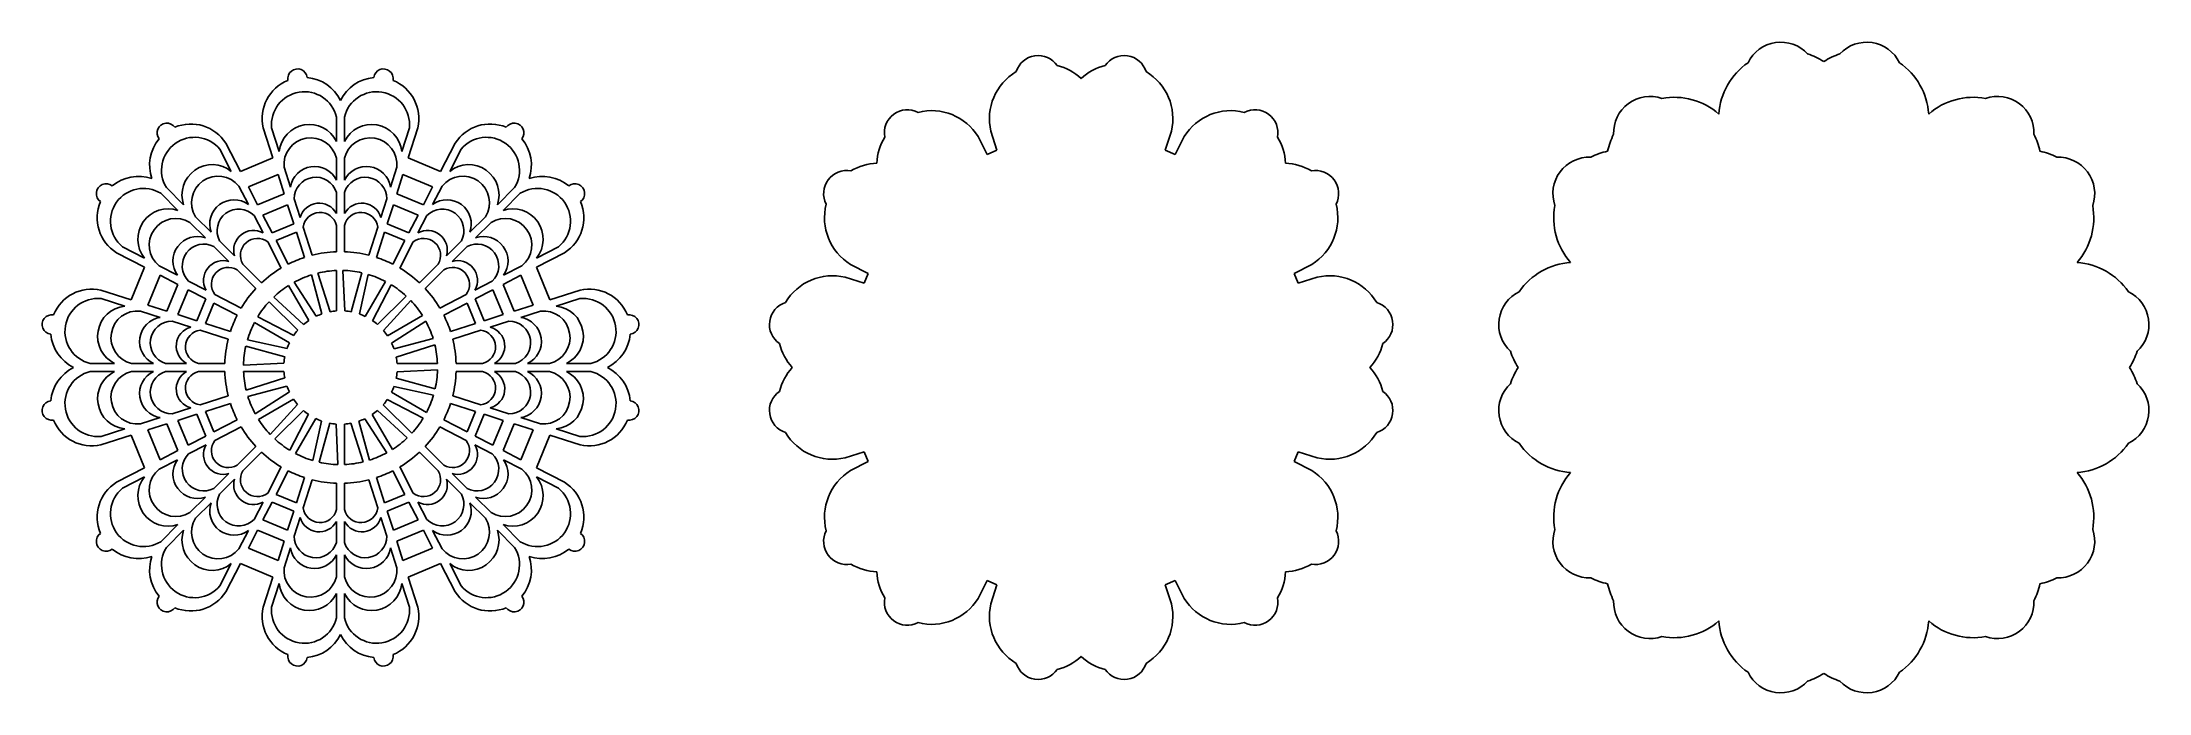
# Model space of a CAD drawing. Extents: x 177 to 650, y -149 to -3.
import ezdxf

# ---------------------------------------------------------------- set-up
doc = ezdxf.new("R2010")
doc.units = 0
doc.layers.get('0').update_dxf_attribs({"linetype": 'CONTINUOUS'})

msp = doc.modelspace()

# ---------------------------------------------------------------- linework, layer by layer
for p, q in [((228.593638, -28.566234), (226.435222, -21.785076)), ((230.020274, -27.113666), (228.328768, -21.799415)), ((242.904068, -19.37623), (242.904068, -24.860266)), ((244.704068, -19.37623), (244.704068, -24.860266)), ((257.587862, -27.113666), (259.279368, -21.799415)), ((259.014497, -28.566234), (261.172914, -21.785076)), ((391.269367, -26.84947), (389.911212, -22.582517)), ((429.079711, -26.84947), (430.437866, -22.582517)), ((219.271692, -31.565875), (216.710024, -26.612056)), ((221.307596, -31.584212), (218.038824, -25.262978)), ((266.30054, -31.584212), (269.569312, -25.262978)), ((268.336444, -31.565875), (270.898112, -26.612056)), ((389.076708, -27.757699), (387.019878, -23.780147)), ((391.269367, -26.84947), (389.076708, -27.757699)), ((431.272369, -27.757699), (429.079711, -26.84947)), ((431.272369, -27.757699), (433.3292, -23.780147)), ((221.307596, -31.584212), (228.593638, -28.566234)), ((229.785052, -32.30933), (223.111908, -35.073436)), ((231.148346, -36.592429), (229.785052, -32.30933)), ((232.558797, -35.089017), (231.146298, -30.651329)), ((242.904068, -28.635878), (242.904068, -33.573948)), ((244.704068, -28.635878), (244.704068, -33.573948)), ((255.049338, -35.089017), (256.461838, -30.651329)), ((256.45979, -36.592429), (257.823084, -32.30933)), ((264.496228, -35.073436), (257.823084, -32.30933)), ((259.014497, -28.566234), (266.30054, -31.584212)), ((203.417488, -36.477692), (207.295287, -40.35549)), ((204.69028, -35.204899), (208.568079, -39.082698)), ((223.116109, -39.000306), (220.976978, -34.8636)), ((225.176522, -39.06604), (223.111908, -35.073436)), ((225.176522, -39.06604), (231.148346, -36.592429)), ((234.742932, -41.950972), (233.407997, -37.75697)), ((242.904068, -36.297563), (242.904068, -41.033974)), ((244.704068, -36.297563), (244.704068, -41.033974)), ((252.865204, -41.950972), (254.200139, -37.75697)), ((256.45979, -36.592429), (262.431614, -39.06604)), ((262.431614, -39.06604), (264.496228, -35.073436)), ((264.492027, -39.000306), (266.631158, -34.8636)), ((282.917856, -35.204899), (279.040057, -39.082698)), ((284.190648, -36.477692), (280.312849, -40.35549)), ((211.23784, -41.752459), (214.729582, -45.244202)), ((226.423828, -45.396858), (224.402162, -41.487309)), ((226.365054, -41.364453), (231.933151, -39.058072)), ((228.424672, -45.347396), (226.365054, -41.364453)), ((233.293147, -43.330808), (231.933151, -39.058072)), ((254.314989, -43.330808), (255.674985, -39.058072)), ((255.674985, -39.058072), (261.243082, -41.364453)), ((259.183464, -45.347396), (261.243082, -41.364453)), ((261.184308, -45.396858), (263.205974, -41.487309)), ((276.370296, -41.752459), (272.878553, -45.244202)), ((209.965048, -43.025251), (213.45679, -46.516994)), ((216.655469, -47.170089), (220.004618, -50.519237)), ((228.424672, -45.347396), (233.293147, -43.330808)), ((229.341315, -47.120024), (233.898419, -45.232409)), ((232.069921, -52.396671), (229.341315, -47.120024)), ((235.700157, -50.892978), (233.898419, -45.232409)), ((237.429429, -50.391215), (235.424776, -44.09314)), ((242.904068, -43.710985), (242.904068, -49.613039)), ((244.704068, -43.710985), (244.704068, -49.613039)), ((250.178707, -50.391215), (252.18336, -44.09314)), ((251.907979, -50.892978), (253.709717, -45.232409)), ((253.709717, -45.232409), (258.266821, -47.120024)), ((254.314989, -43.330808), (259.183464, -45.347396)), ((255.538215, -52.396671), (258.266821, -47.120024)), ((270.952667, -47.170089), (267.603518, -50.519237)), ((277.643088, -43.025251), (274.151346, -46.516994)), ((199.7968, -53.095007), (193.475566, -49.826236)), ((199.778463, -51.059104), (194.824645, -48.497436)), ((215.382677, -48.442881), (218.731826, -51.792029)), ((230.49234, -53.264651), (227.456433, -47.393736)), ((257.115796, -53.264651), (260.151703, -47.393736)), ((272.225459, -48.442881), (268.87631, -51.792029)), ((287.811336, -53.095007), (294.13257, -49.826236)), ((287.829673, -51.059104), (292.783491, -48.497436)), ((196.778822, -60.38105), (199.7968, -53.095007)), ((203.286025, -54.899319), (200.521918, -61.572463)), ((207.212895, -54.903521), (203.076188, -52.764389)), ((207.278628, -56.963933), (203.286025, -54.899319)), ((213.609447, -58.21124), (209.699898, -56.189574)), ((220.624758, -53.684962), (224.79814, -57.858344)), ((221.89755, -52.41217), (226.070933, -56.585552)), ((238.30586, -64.105037), (233.39557, -56.443562)), ((237.298838, -54.790962), (239.647033, -63.554548)), ((241.466117, -63.073387), (238.706077, -54.402095)), ((242.904068, -53.816045), (242.904068, -62.888777)), ((244.785701, -62.894825), (244.364003, -53.804648)), ((248.570632, -54.325088), (246.222436, -63.088674)), ((248.038389, -63.581518), (249.983771, -54.691938)), ((253.912362, -56.2834), (249.375996, -64.140617)), ((265.710585, -52.41217), (261.537203, -56.585552)), ((266.983378, -53.684962), (262.809995, -57.858344)), ((273.998689, -58.21124), (277.908238, -56.189574)), ((280.329508, -56.963933), (284.322111, -54.899319)), ((280.395241, -54.903521), (284.531948, -52.764389)), ((287.086218, -61.572463), (284.322111, -54.899319)), ((287.811336, -53.095007), (290.829313, -60.38105)), ((361.432529, -56.686308), (357.165576, -55.328153)), ((362.340758, -54.493649), (358.363206, -52.436819)), ((362.340758, -54.493649), (361.432529, -56.686308)), ((458.00832, -54.493649), (461.985871, -52.436819)), ((458.916548, -56.686308), (458.00832, -54.493649)), ((458.916548, -56.686308), (463.183501, -55.328153)), ((196.778822, -60.38105), (189.997664, -58.222633)), ((195.326255, -61.807685), (190.012004, -60.116179)), ((204.805017, -62.935758), (207.278628, -56.963933)), ((207.27066, -63.720562), (209.577041, -58.152465)), ((213.559985, -60.212084), (209.577041, -58.152465)), ((211.543397, -65.080558), (213.559985, -60.212084)), ((213.444998, -65.685831), (215.332612, -61.128727)), ((220.609259, -63.857332), (215.332612, -61.128727)), ((221.47724, -62.279752), (215.606324, -59.243844)), ((227.770114, -60.830318), (234.185505, -67.245709)), ((235.520297, -65.919469), (228.794386, -59.789929)), ((232.136928, -57.1834), (236.673294, -65.040617)), ((251.002515, -65.08667), (255.182402, -57.003498)), ((258.565229, -59.557526), (252.149839, -65.972916)), ((253.476078, -67.307708), (259.605618, -60.581797)), ((266.130896, -62.279752), (272.001812, -59.243844)), ((266.998877, -63.857332), (272.275524, -61.128727)), ((272.275524, -61.128727), (274.163138, -65.685831)), ((274.048151, -60.212084), (278.031094, -58.152465)), ((274.048151, -60.212084), (276.064739, -65.080558)), ((278.031094, -58.152465), (280.337476, -63.720562)), ((280.329508, -56.963933), (282.803118, -62.935758)), ((290.829313, -60.38105), (297.610471, -58.222633)), ((292.281881, -61.807685), (297.596132, -60.116179)), ((203.301605, -64.346209), (198.863917, -62.93371)), ((204.805017, -62.935758), (200.521918, -61.572463)), ((210.163561, -66.530344), (205.969559, -65.195409)), ((211.543397, -65.080558), (207.27066, -63.720562)), ((219.105566, -67.487568), (213.444998, -65.685831)), ((224.495988, -65.483185), (232.353205, -70.019551)), ((233.299259, -68.393033), (225.216086, -64.213146)), ((262.212147, -63.924339), (254.354931, -68.460705)), ((255.29051, -70.093271), (262.951985, -65.182982)), ((268.50257, -67.487568), (274.163138, -65.685831)), ((276.064739, -65.080558), (280.337476, -63.720562)), ((277.444575, -66.530344), (281.638577, -65.195409)), ((282.803118, -62.935758), (287.086218, -61.572463)), ((284.306531, -64.346209), (288.744218, -62.93371)), ((218.603803, -69.216841), (212.305728, -67.212187)), ((222.537676, -70.824916), (231.301262, -73.173111)), ((231.794106, -71.357159), (222.904527, -69.411777)), ((264.604585, -69.086249), (255.840999, -71.434445)), ((256.32216, -73.253528), (264.993453, -70.493489)), ((269.004333, -69.216841), (275.302407, -67.212187)), ((187.588818, -74.69148), (193.072854, -74.69148)), ((196.848466, -74.69148), (201.786536, -74.69148)), ((204.510151, -74.69148), (209.246563, -74.69148)), ((211.923574, -74.69148), (217.825628, -74.69148)), ((231.107413, -74.609846), (222.017237, -75.031544)), ((265.579502, -74.69148), (256.50677, -74.69148)), ((275.684562, -74.69148), (269.782508, -74.69148)), ((283.097984, -74.69148), (278.361573, -74.69148)), ((290.759669, -74.69148), (285.8216, -74.69148)), ((300.019317, -74.69148), (294.535282, -74.69148)), ((187.588818, -76.49148), (193.072854, -76.49148)), ((196.848466, -76.49148), (201.786536, -76.49148)), ((204.510151, -76.49148), (209.246563, -76.49148)), ((211.923574, -76.49148), (217.825628, -76.49148)), ((222.028633, -76.49148), (231.101365, -76.49148)), ((231.285976, -77.929431), (222.614683, -80.68947)), ((223.00355, -82.09671), (231.767137, -79.748514)), ((255.814029, -79.8258), (264.703609, -81.771182)), ((265.07046, -80.358043), (256.306873, -78.009848)), ((256.500723, -76.573113), (265.590899, -76.151415)), ((275.684562, -76.49148), (269.782508, -76.49148)), ((283.097984, -76.49148), (278.361573, -76.49148)), ((290.759669, -76.49148), (285.8216, -76.49148)), ((300.019317, -76.49148), (294.535282, -76.49148)), ((210.163561, -84.652616), (205.969559, -85.98755)), ((218.603803, -81.966118), (212.305728, -83.970772)), ((219.105566, -83.695391), (213.444998, -85.497128)), ((232.317626, -81.089688), (224.656151, -85.999977)), ((225.395988, -87.25862), (233.253205, -82.722254)), ((234.132058, -83.875251), (228.002518, -90.601162)), ((259.838021, -90.352641), (253.422631, -83.93725)), ((254.308877, -82.789926), (262.39205, -86.969813)), ((263.112147, -85.699774), (255.254931, -81.163408)), ((268.50257, -83.695391), (274.163138, -85.497128)), ((269.004333, -81.966118), (275.302407, -83.970772)), ((277.444575, -84.652616), (281.638577, -85.98755)), ((195.326255, -89.375274), (190.012004, -91.06678)), ((203.301605, -86.83675), (198.863917, -88.249249)), ((204.805017, -88.247201), (200.521918, -89.610496)), ((200.521918, -89.610496), (203.286025, -96.28364)), ((207.278628, -94.219026), (204.805017, -88.247201)), ((211.543397, -86.102401), (207.27066, -87.462397)), ((209.577041, -93.030494), (207.27066, -87.462397)), ((213.559985, -90.970875), (211.543397, -86.102401)), ((215.332612, -90.054232), (213.444998, -85.497128)), ((220.609259, -87.325627), (215.332612, -90.054232)), ((221.47724, -88.903207), (215.606324, -91.939115)), ((229.042907, -91.625433), (235.458297, -85.210043)), ((236.605621, -86.096289), (232.425734, -94.179461)), ((233.695774, -94.899559), (238.23214, -87.042343)), ((239.569747, -87.601441), (237.624365, -96.491021)), ((239.037504, -96.857871), (241.3857, -88.094285)), ((242.822435, -88.288134), (243.244133, -97.378311)), ((244.704068, -97.366914), (244.704068, -88.294182)), ((246.142019, -88.109572), (248.902059, -96.780864)), ((250.309298, -96.391997), (247.961102, -87.628411)), ((249.302276, -87.077922), (254.212565, -94.739397)), ((255.471208, -93.999559), (250.934842, -86.142343)), ((252.087839, -85.26349), (258.81375, -91.39303)), ((266.130896, -88.903207), (272.001812, -91.939115)), ((266.998877, -87.325627), (272.275524, -90.054232)), ((274.163138, -85.497128), (272.275524, -90.054232)), ((276.064739, -86.102401), (274.048151, -90.970875)), ((276.064739, -86.102401), (280.337476, -87.462397)), ((280.337476, -87.462397), (278.031094, -93.030494)), ((282.803118, -88.247201), (280.329508, -94.219026)), ((282.803118, -88.247201), (287.086218, -89.610496)), ((284.306531, -86.83675), (288.744218, -88.249249)), ((284.322111, -96.28364), (287.086218, -89.610496)), ((292.281881, -89.375274), (297.596132, -91.06678)), ((196.778822, -90.801909), (189.997664, -92.960326)), ((199.7968, -98.087952), (196.778822, -90.801909)), ((207.278628, -94.219026), (203.286025, -96.28364)), ((213.559985, -90.970875), (209.577041, -93.030494)), ((213.609447, -92.971719), (209.699898, -94.993385)), ((220.624758, -97.497997), (224.79814, -93.324615)), ((221.89755, -98.770789), (226.070933, -94.597407)), ((265.710585, -98.770789), (261.537203, -94.597407)), ((266.983378, -97.497997), (262.809995, -93.324615)), ((273.998689, -92.971719), (277.908238, -94.993385)), ((274.048151, -90.970875), (278.031094, -93.030494)), ((280.329508, -94.219026), (284.322111, -96.28364)), ((290.829313, -90.801909), (287.811336, -98.087952)), ((290.829313, -90.801909), (297.610471, -92.960326)), ((361.432529, -94.496652), (357.165576, -95.854806)), ((361.432529, -94.496652), (362.340758, -96.68931)), ((458.00832, -96.68931), (458.916548, -94.496652)), ((458.916548, -94.496652), (463.183501, -95.854806)), ((199.7968, -98.087952), (193.475566, -101.356723)), ((207.212895, -96.279439), (203.076188, -98.41857)), ((230.49234, -97.918308), (227.456433, -103.789223)), ((232.069921, -98.786288), (229.341315, -104.062935)), ((255.538215, -98.786288), (258.266821, -104.062935)), ((257.115796, -97.918308), (260.151703, -103.789223)), ((280.395241, -96.279439), (284.531948, -98.41857)), ((287.811336, -98.087952), (294.13257, -101.356723)), ((362.340758, -96.68931), (358.363206, -98.74614)), ((458.00832, -96.68931), (461.985871, -98.74614)), ((199.778463, -100.123855), (194.824645, -102.685523)), ((215.382677, -102.740078), (218.731826, -99.39093)), ((216.655469, -104.01287), (220.004618, -100.663722)), ((233.898419, -105.95055), (229.341315, -104.062935)), ((235.700157, -100.289981), (233.898419, -105.95055)), ((237.429429, -100.791744), (235.424776, -107.089819)), ((242.904068, -107.471974), (242.904068, -101.56992)), ((244.704068, -107.471974), (244.704068, -101.56992)), ((250.178707, -100.791744), (252.18336, -107.089819)), ((251.907979, -100.289981), (253.709717, -105.95055)), ((258.266821, -104.062935), (253.709717, -105.95055)), ((270.952667, -104.01287), (267.603518, -100.663722)), ((272.225459, -102.740078), (268.87631, -99.39093)), ((287.829673, -100.123855), (292.783491, -102.685523)), ((209.965048, -108.157708), (213.45679, -104.665965)), ((211.23784, -109.4305), (214.729582, -105.938757)), ((226.423828, -105.786101), (224.402162, -109.69565)), ((228.424672, -105.835563), (226.365054, -109.818506)), ((233.293147, -107.852151), (228.424672, -105.835563)), ((233.293147, -107.852151), (231.933151, -112.124887)), ((259.183464, -105.835563), (254.314989, -107.852151)), ((254.314989, -107.852151), (255.674985, -112.124887)), ((259.183464, -105.835563), (261.243082, -109.818506)), ((261.184308, -105.786101), (263.205974, -109.69565)), ((276.370296, -109.4305), (272.878553, -105.938757)), ((277.643088, -108.157708), (274.151346, -104.665965)), ((203.417488, -114.705268), (207.295287, -110.827469)), ((204.69028, -115.97806), (208.568079, -112.100261)), ((223.116109, -112.182653), (220.976978, -116.319359)), ((225.176522, -112.116919), (223.111908, -116.109523)), ((231.148346, -114.59053), (225.176522, -112.116919)), ((231.933151, -112.124887), (226.365054, -109.818506)), ((234.742932, -109.231987), (233.407997, -113.425989)), ((242.904068, -114.885396), (242.904068, -110.148985)), ((244.704068, -114.885396), (244.704068, -110.148985)), ((252.865204, -109.231987), (254.200139, -113.425989)), ((261.243082, -109.818506), (255.674985, -112.124887)), ((262.431614, -112.116919), (256.45979, -114.59053)), ((262.431614, -112.116919), (264.496228, -116.109523)), ((264.492027, -112.182653), (266.631158, -116.319359)), ((282.917856, -115.97806), (279.040057, -112.100261)), ((284.190648, -114.705268), (280.312849, -110.827469)), ((223.111908, -116.109523), (229.785052, -118.873629)), ((231.148346, -114.59053), (229.785052, -118.873629)), ((232.558797, -116.093942), (231.146298, -120.53163)), ((242.904068, -122.547081), (242.904068, -117.609011)), ((244.704068, -122.547081), (244.704068, -117.609011)), ((255.049338, -116.093942), (256.461838, -120.53163)), ((256.45979, -114.59053), (257.823084, -118.873629)), ((257.823084, -118.873629), (264.496228, -116.109523)), ((219.271692, -119.617084), (216.710024, -124.570903)), ((221.307596, -119.598747), (218.038824, -125.919981)), ((228.593638, -122.616725), (221.307596, -119.598747)), ((228.593638, -122.616725), (226.435222, -129.397883)), ((266.30054, -119.598747), (259.014497, -122.616725)), ((259.014497, -122.616725), (261.172914, -129.397883)), ((266.30054, -119.598747), (269.569312, -125.919981)), ((268.336444, -119.617084), (270.898112, -124.570903)), ((230.020274, -124.069293), (228.328768, -129.383544)), ((242.904068, -131.806729), (242.904068, -126.322693)), ((244.704068, -131.806729), (244.704068, -126.322693)), ((257.587862, -124.069293), (259.279368, -129.383544)), ((389.076708, -123.42526), (387.019878, -127.402812)), ((389.076708, -123.42526), (391.269367, -124.333489)), ((391.269367, -124.333489), (389.911212, -128.600442)), ((429.079711, -124.333489), (431.272369, -123.42526)), ((429.079711, -124.333489), (430.437866, -128.600442)), ((431.272369, -123.42526), (433.3292, -127.402812))]:
    msp.add_line(p, q)
for centre, radius, start, end in [((567.347331, -10.765717), 8.192072, 42.783299, 154.052703), ((586.634583, -10.765717), 8.192072, 25.947297, 137.216701), ((234.160442, -10.765717), 2.192072, 6.832176, 190.13844), ((253.447694, -10.765717), 2.192072, 349.86156, 173.167824), ((401.826509, -19.7339), 12.251078, 120.64103, 193.445461), ((400.530913, -10.765717), 5.192072, 34.490596, 162.371754), ((401.866452, -19.71772), 12.251078, 47.300638, 76.096082), ((418.482626, -19.71772), 12.251078, 103.903918, 132.699362), ((419.818165, -10.765717), 5.192072, 17.628246, 145.509404), ((418.522569, -19.7339), 12.251078, 346.554539, 59.35897), ((568.642927, -19.7339), 15.251078, 124.607542, 176.122196), ((568.68287, -19.71772), 15.251078, 56.992141, 72.142116), ((585.299044, -19.71772), 15.251078, 107.857884, 123.007859), ((585.338987, -19.7339), 15.251078, 3.877804, 55.392458), ((235.456038, -19.7339), 9.251078, 111.919361, 192.810246), ((235.701981, -21.102481), 7.406078, 13.478808, 185.399694), ((235.495981, -19.71772), 9.251078, 26.094882, 84.784344), ((252.112155, -19.71772), 9.251078, 95.215656, 153.905118), ((251.906155, -21.102481), 7.406078, 354.600306, 166.521192), ((252.152098, -19.7339), 9.251078, 347.189754, 68.080639), ((371.154876, -22.93367), 5.192072, 62.628246, 190.509404), ((376.580214, -30.191258), 12.251078, 31.554539, 104.35897), ((443.768863, -30.191258), 12.251078, 75.64103, 148.445461), ((449.194202, -22.93367), 5.192072, 349.490596, 117.371754), ((537.971294, -22.93367), 8.192072, 70.947297, 182.216701), ((543.396633, -30.191258), 15.251078, 48.877804, 100.392458), ((610.585282, -30.191258), 15.251078, 79.607542, 131.122196), ((616.01062, -22.93367), 8.192072, 357.783299, 109.052703), ((204.784405, -22.93367), 2.192072, 34.86156, 218.167824), ((210.209743, -30.191258), 9.251078, 32.189754, 113.080639), ((236.787022, -27.844298), 6.806078, 26.004157, 173.837431), ((250.821114, -27.844298), 6.806078, 6.162569, 153.995843), ((277.398392, -30.191258), 9.251078, 66.919361, 147.810246), ((282.823731, -22.93367), 2.192072, 321.832176, 145.13844), ((543.356947, -30.20806), 15.251078, 152.857884, 168.007859), ((610.624967, -30.20806), 15.251078, 11.992141, 27.142116), ((210.170058, -30.20806), 9.251078, 140.215656, 198.905118), ((211.003568, -31.332899), 7.406078, 39.600306, 211.521192), ((237.087652, -30.008037), 5.976078, 13.274033, 186.179546), ((250.520484, -30.008037), 5.976078, 353.820454, 166.725967), ((276.604568, -31.332899), 7.406078, 328.478808, 140.399694), ((277.438078, -30.20806), 9.251078, 341.094882, 39.784344), ((376.540529, -30.20806), 12.251078, 148.903918, 177.699362), ((443.808549, -30.20806), 12.251078, 2.300638, 31.096082), ((524.333148, -36.571816), 8.192072, 87.783299, 199.052703), ((531.607538, -41.95747), 15.251078, 101.992141, 117.142116), ((622.374377, -41.95747), 15.251078, 62.857884, 78.007859), ((629.648767, -36.571816), 8.192072, 340.947297, 92.216701), ((198.420649, -41.95747), 9.251078, 71.094882, 129.784344), ((215.003513, -36.867323), 6.806078, 51.162569, 198.995843), ((216.32093, -38.609895), 5.976078, 38.820454, 211.725967), ((237.96765, -35.944436), 5.476078, 25.650517, 171.013006), ((238.263999, -37.729785), 4.856078, 17.153568, 180.320759), ((249.640485, -35.944436), 5.476078, 8.986994, 154.349483), ((249.344137, -37.729785), 4.856078, 359.679241, 162.846432), ((271.287206, -38.609895), 5.976078, 328.274033, 141.179546), ((272.604623, -36.867323), 6.806078, 341.004157, 128.837431), ((289.187487, -41.95747), 9.251078, 50.215656, 108.905118), ((357.516729, -36.571816), 5.192072, 79.490596, 207.371754), ((364.791119, -41.95747), 12.251078, 92.300638, 121.096082), ((455.557958, -41.95747), 12.251078, 58.903918, 87.699362), ((462.832349, -36.571816), 5.192072, 332.628246, 100.509404), ((191.146258, -36.571816), 2.192072, 51.832176, 235.13844), ((199.545487, -42.79098), 7.406078, 58.478808, 230.399694), ((288.062649, -42.79098), 7.406078, 309.600306, 121.521192), ((296.461878, -36.571816), 2.192072, 304.86156, 128.167824), ((198.403846, -41.997155), 9.251078, 156.919361, 237.810246), ((205.079911, -46.790925), 6.806078, 71.004157, 218.837431), ((206.822484, -48.108342), 5.976078, 58.274033, 231.179546), ((219.896345, -43.429816), 5.476078, 53.986994, 199.349483), ((220.949227, -44.901798), 4.856078, 44.679241, 207.846432), ((239.007954, -43.134085), 4.426078, 28.32587, 164.49604), ((239.19921, -44.582914), 3.806078, 13.243414, 172.606559), ((248.600182, -43.134085), 4.426078, 15.50396, 151.67413), ((248.408926, -44.582914), 3.806078, 7.393441, 166.756586), ((266.658909, -44.901798), 4.856078, 332.153568, 135.320759), ((267.711791, -43.429816), 5.476078, 340.650517, 126.013006), ((280.785652, -48.108342), 5.976078, 308.820454, 121.725967), ((282.528225, -46.790925), 6.806078, 321.162569, 108.995843), ((289.204289, -41.997155), 9.251078, 302.189754, 23.080639), ((364.774317, -41.997155), 12.251078, 165.64103, 238.445461), ((455.57476, -41.997155), 12.251078, 301.554539, 14.35897), ((531.590736, -41.997155), 15.251078, 169.607542, 221.122196), ((622.391179, -41.997155), 15.251078, 318.877804, 10.392458), ((211.642405, -51.683757), 5.476078, 70.650517, 216.013006), ((224.244589, -49.249271), 4.426078, 60.50396, 196.67413), ((225.133827, -50.408986), 3.806078, 52.393441, 211.756586), ((262.474309, -50.408986), 3.806078, 328.243414, 127.606559), ((263.363547, -49.249271), 4.426078, 343.32587, 119.49604), ((275.965731, -51.683757), 5.476078, 323.986994, 109.349483), ((213.114387, -52.736639), 4.856078, 62.153568, 225.320759), ((217.46186, -56.032001), 4.426078, 73.32587, 209.49604), ((243.804068, -75.59148), 25.994025, 108.165361, 116.834639), ((243.804068, -75.59148), 25.994025, 91.984168, 104.195708), ((243.804068, -75.59148), 25.994025, 75.804292, 88.015832), ((243.804068, -75.59148), 25.994025, 63.165361, 71.834639), ((270.146276, -56.032001), 4.426078, 330.50396, 106.67413), ((274.493749, -52.736639), 4.856078, 314.679241, 117.846432), ((521.133378, -67.24345), 15.251078, 93.877804, 145.392458), ((632.848537, -67.24345), 15.251078, 34.607542, 86.122196), ((218.621575, -56.921239), 3.806078, 58.243414, 217.606559), ((243.804068, -75.59148), 25.994025, 120.804292, 133.015832), ((243.804068, -75.59148), 21.794025, 107.366744, 118.527787), ((243.804068, -75.59148), 21.794025, 92.366744, 103.527787), ((243.804068, -75.59148), 21.794025, 77.366744, 88.527787), ((243.804068, -75.59148), 21.794025, 62.366744, 73.527787), ((243.804068, -75.59148), 25.994025, 46.984168, 59.195708), ((268.986561, -56.921239), 3.806078, 322.393441, 121.756586), ((354.31696, -67.24345), 12.251078, 76.554539, 149.35897), ((466.032118, -67.24345), 12.251078, 30.64103, 103.445461), ((187.946489, -67.24345), 9.251078, 77.189754, 158.080639), ((189.315069, -67.489393), 7.406078, 84.600306, 256.521192), ((243.804068, -75.59148), 25.994025, 136.984168, 149.195708), ((243.804068, -75.59148), 21.794025, 137.366744, 148.527787), ((243.804068, -75.59148), 21.794025, 122.366744, 133.527787), ((243.804068, -75.59148), 21.794025, 47.366744, 58.527787), ((243.804068, -75.59148), 21.794025, 32.366744, 43.527787), ((243.804068, -75.59148), 25.994025, 30.804292, 43.015832), ((298.293066, -67.489393), 7.406078, 283.478808, 95.399694), ((299.661647, -67.24345), 9.251078, 21.919361, 102.810246), ((345.348776, -65.947853), 5.192072, 107.628246, 235.509404), ((475.000301, -65.947853), 5.192072, 304.490596, 72.371754), ((512.165195, -65.947853), 8.192072, 115.947297, 227.216701), ((641.81672, -65.947853), 8.192072, 312.783299, 64.052703), ((178.978305, -65.947853), 2.192072, 79.86156, 263.167824), ((196.056886, -68.574433), 6.806078, 96.162569, 243.995843), ((198.220626, -68.875064), 5.976078, 83.820454, 256.725967), ((204.157025, -69.755062), 5.476078, 98.986994, 244.349483), ((205.942373, -70.051411), 4.856078, 89.679241, 252.846432), ((243.804068, -75.59148), 25.994025, 153.165361, 161.834639), ((243.804068, -75.59148), 21.794025, 152.366744, 163.527787), ((243.804068, -75.59148), 12.734546, 124.052695, 130.579011), ((243.804068, -75.59148), 12.734546, 109.052695, 115.579011), ((243.804068, -75.59148), 12.734546, 94.052695, 100.579011), ((243.804068, -75.59148), 12.734546, 79.052695, 85.579011), ((243.804068, -75.59148), 12.734546, 64.052695, 70.579011), ((243.804068, -75.59148), 12.734546, 49.052695, 55.579011), ((243.804068, -75.59148), 21.794025, 17.366744, 28.527787), ((243.804068, -75.59148), 25.994025, 18.165361, 26.834639), ((281.665763, -70.051411), 4.856078, 287.153568, 90.320759), ((283.451111, -69.755062), 5.476078, 295.650517, 81.013006), ((289.38751, -68.875064), 5.976078, 283.274033, 96.179546), ((291.551249, -68.574433), 6.806078, 296.004157, 83.837431), ((308.629831, -65.947853), 2.192072, 276.832176, 100.13844), ((187.930308, -67.283393), 9.251078, 185.215656, 243.905118), ((211.346674, -70.795366), 4.426078, 105.50396, 241.67413), ((212.795502, -70.986622), 3.806078, 97.393441, 256.756586), ((243.804068, -75.59148), 25.994025, 165.804292, 178.015832), ((243.804068, -75.59148), 21.794025, 167.366744, 178.527787), ((243.804068, -75.59148), 12.734546, 154.052695, 160.579011), ((243.804068, -75.59148), 12.734546, 139.052695, 145.579011), ((243.804068, -75.59148), 12.734546, 34.052695, 40.579011), ((243.804068, -75.59148), 12.734546, 19.052695, 25.579011), ((243.804068, -75.59148), 21.794025, 2.366744, 13.527787), ((243.804068, -75.59148), 25.994025, 1.984168, 14.195708), ((274.812633, -70.986622), 3.806078, 283.243414, 82.606559), ((276.261462, -70.795366), 4.426078, 298.32587, 74.49604), ((299.677828, -67.283393), 9.251078, 296.094882, 354.784344), ((354.300779, -67.283393), 12.251078, 193.903918, 222.699362), ((466.048299, -67.283393), 12.251078, 317.300638, 346.096082), ((187.930308, -83.899567), 9.251078, 116.094882, 174.784344), ((243.804068, -75.59148), 12.734546, 169.052695, 175.579011), ((243.804068, -75.59148), 12.734546, 4.052695, 10.579011), ((299.677828, -83.899567), 9.251078, 5.215656, 63.905118), ((354.300779, -83.899567), 12.251078, 137.300638, 166.096082), ((466.048299, -83.899567), 12.251078, 13.903918, 42.699362), ((521.117197, -67.283393), 15.251078, 197.857884, 213.007859), ((521.117197, -83.899567), 15.251078, 146.992141, 162.142116), ((632.864717, -67.283393), 15.251078, 326.992141, 342.142116), ((632.864717, -83.899567), 15.251078, 17.857884, 33.007859), ((189.315069, -83.693566), 7.406078, 103.478808, 275.399694), ((196.056886, -82.608526), 6.806078, 116.004157, 263.837431), ((198.220626, -82.307895), 5.976078, 103.274033, 276.179546), ((204.157025, -81.427897), 5.476078, 115.650517, 261.013006), ((205.942373, -81.131548), 4.856078, 107.153568, 270.320759), ((211.346674, -80.387593), 4.426078, 118.32587, 254.49604), ((212.795502, -80.196337), 3.806078, 103.243414, 262.606559), ((243.804068, -75.59148), 25.994025, 181.984168, 194.195708), ((243.804068, -75.59148), 21.794025, 182.366744, 193.527787), ((243.804068, -75.59148), 12.734546, 184.052695, 190.579011), ((243.804068, -75.59148), 12.734546, 199.052695, 205.579011), ((243.804068, -75.59148), 12.734546, 334.052695, 340.579011), ((243.804068, -75.59148), 12.734546, 349.052695, 355.579011), ((243.804068, -75.59148), 21.794025, 347.366744, 358.527787), ((243.804068, -75.59148), 25.994025, 345.804292, 358.015832), ((274.812633, -80.196337), 3.806078, 277.393441, 76.756586), ((276.261462, -80.387593), 4.426078, 285.50396, 61.67413), ((281.665763, -81.131548), 4.856078, 269.679241, 72.846432), ((283.451111, -81.427897), 5.476078, 278.986994, 64.349483), ((289.38751, -82.307895), 5.976078, 263.820454, 76.725967), ((291.551249, -82.608526), 6.806078, 276.162569, 63.995843), ((298.293066, -83.693566), 7.406078, 264.600306, 76.521192), ((512.165195, -85.235106), 8.192072, 132.783299, 244.052703), ((641.81672, -85.235106), 8.192072, 295.947297, 47.216701), ((178.978305, -85.235106), 2.192072, 96.832176, 280.13844), ((243.804068, -75.59148), 25.994025, 198.165361, 206.834639), ((243.804068, -75.59148), 21.794025, 197.366744, 208.527787), ((243.804068, -75.59148), 12.734546, 214.052695, 220.579011), ((243.804068, -75.59148), 12.734546, 319.052695, 325.579011), ((243.804068, -75.59148), 21.794025, 332.366744, 343.527787), ((243.804068, -75.59148), 25.994025, 333.165361, 341.834639), ((308.629831, -85.235106), 2.192072, 259.86156, 83.167824), ((345.348776, -85.235106), 5.192072, 124.490596, 252.371754), ((475.000301, -85.235106), 5.192072, 287.628246, 55.509404), ((187.946489, -83.939509), 9.251078, 201.919361, 282.810246), ((243.804068, -75.59148), 25.994025, 210.804292, 223.015832), ((243.804068, -75.59148), 21.794025, 212.366744, 223.527787), ((243.804068, -75.59148), 12.734546, 229.052695, 235.579011), ((243.804068, -75.59148), 12.734546, 244.052695, 250.579011), ((243.804068, -75.59148), 12.734546, 259.052695, 265.579011), ((243.804068, -75.59148), 12.734546, 274.052695, 280.579011), ((243.804068, -75.59148), 12.734546, 289.052695, 295.579011), ((243.804068, -75.59148), 12.734546, 304.052695, 310.579011), ((243.804068, -75.59148), 21.794025, 317.366744, 328.527787), ((243.804068, -75.59148), 25.994025, 316.984168, 329.195708), ((299.661647, -83.939509), 9.251078, 257.189754, 338.080639), ((217.46186, -95.150958), 4.426078, 150.50396, 286.67413), ((218.621575, -94.26172), 3.806078, 142.393441, 301.756586), ((243.804068, -75.59148), 25.994025, 226.984168, 239.195708), ((243.804068, -75.59148), 21.794025, 227.366744, 238.527787), ((243.804068, -75.59148), 21.794025, 302.366744, 313.527787), ((243.804068, -75.59148), 25.994025, 300.804292, 313.015832), ((268.986561, -94.26172), 3.806078, 238.243414, 37.606559), ((270.146276, -95.150958), 4.426078, 253.32587, 29.49604), ((354.31696, -83.939509), 12.251078, 210.64103, 283.445461), ((466.032118, -83.939509), 12.251078, 256.554539, 329.35897), ((521.133378, -83.939509), 15.251078, 214.607542, 266.122196), ((632.848537, -83.939509), 15.251078, 273.877804, 325.392458), ((206.822484, -103.074618), 5.976078, 128.820454, 301.725967), ((211.642405, -99.499202), 5.476078, 143.986994, 289.349483), ((213.114387, -98.44632), 4.856078, 134.679241, 297.846432), ((225.133827, -100.773973), 3.806078, 148.243414, 307.606559), ((243.804068, -75.59148), 25.994025, 243.165361, 251.834639), ((243.804068, -75.59148), 21.794025, 242.366744, 253.527787), ((243.804068, -75.59148), 21.794025, 257.366744, 268.527787), ((243.804068, -75.59148), 21.794025, 272.366744, 283.527787), ((243.804068, -75.59148), 21.794025, 287.366744, 298.527787), ((243.804068, -75.59148), 25.994025, 288.165361, 296.834639), ((262.474309, -100.773973), 3.806078, 232.393441, 31.756586), ((274.493749, -98.44632), 4.856078, 242.153568, 45.320759), ((275.965731, -99.499202), 5.476078, 250.650517, 36.013006), ((280.785652, -103.074618), 5.976078, 238.274033, 51.179546), ((364.774317, -109.185804), 12.251078, 121.554539, 194.35897), ((455.57476, -109.185804), 12.251078, 345.64103, 58.445461), ((531.590736, -109.185804), 15.251078, 138.877804, 190.392458), ((622.391179, -109.185804), 15.251078, 349.607542, 41.122196), ((198.403846, -109.185804), 9.251078, 122.189754, 203.080639), ((199.545487, -108.391979), 7.406078, 129.600306, 301.521192), ((205.079911, -104.392034), 6.806078, 141.162569, 288.995843), ((220.949227, -106.281161), 4.856078, 152.153568, 315.320759), ((224.244589, -101.933688), 4.426078, 163.32587, 299.49604), ((243.804068, -75.59148), 25.994025, 255.804292, 268.015832), ((243.804068, -75.59148), 25.994025, 271.984168, 284.195708), ((263.363547, -101.933688), 4.426078, 240.50396, 16.67413), ((266.658909, -106.281161), 4.856078, 224.679241, 27.846432), ((282.528225, -104.392034), 6.806078, 251.004157, 38.837431), ((288.062649, -108.391979), 7.406078, 238.478808, 50.399694), ((289.204289, -109.185804), 9.251078, 336.919361, 57.810246), ((219.896345, -107.753143), 5.476078, 160.650517, 306.013006), ((239.19921, -106.600045), 3.806078, 187.393441, 346.756586), ((248.408926, -106.600045), 3.806078, 193.243414, 352.606559), ((267.711791, -107.753143), 5.476078, 233.986994, 19.349483), ((191.146258, -114.611143), 2.192072, 124.86156, 308.167824), ((215.003513, -114.315636), 6.806078, 161.004157, 308.837431), ((216.32093, -112.573064), 5.976078, 148.274033, 321.179546), ((238.263999, -113.453174), 4.856078, 179.679241, 342.846432), ((239.007954, -108.048874), 4.426078, 195.50396, 331.67413), ((248.600182, -108.048874), 4.426078, 208.32587, 344.49604), ((249.344137, -113.453174), 4.856078, 197.153568, 0.320759), ((271.287206, -112.573064), 5.976078, 218.820454, 31.725967), ((272.604623, -114.315636), 6.806078, 231.162569, 18.995843), ((296.461878, -114.611143), 2.192072, 231.832176, 55.13844), ((357.516729, -114.611143), 5.192072, 152.628246, 280.509404), ((462.832349, -114.611143), 5.192072, 259.490596, 27.371754), ((524.333148, -114.611143), 8.192072, 160.947297, 272.216701), ((629.648767, -114.611143), 8.192072, 267.783299, 19.052703), ((198.420649, -109.225489), 9.251078, 230.215656, 288.905118), ((210.170058, -120.974899), 9.251078, 161.094882, 219.784344), ((211.003568, -119.85006), 7.406078, 148.478808, 320.399694), ((237.96765, -115.238523), 5.476078, 188.986994, 334.349483), ((249.640485, -115.238523), 5.476078, 205.650517, 351.013006), ((276.604568, -119.85006), 7.406078, 219.600306, 31.521192), ((277.438078, -120.974899), 9.251078, 320.215656, 18.905118), ((289.187487, -109.225489), 9.251078, 251.094882, 309.784344), ((237.087652, -121.174922), 5.976078, 173.820454, 346.725967), ((250.520484, -121.174922), 5.976078, 193.274033, 6.179546), ((364.791119, -109.225489), 12.251078, 238.903918, 267.699362), ((376.540529, -120.974899), 12.251078, 182.300638, 211.096082), ((443.808549, -120.974899), 12.251078, 328.903918, 357.699362), ((455.557958, -109.225489), 12.251078, 272.300638, 301.096082), ((531.607538, -109.225489), 15.251078, 242.857884, 258.007859), ((622.374377, -109.225489), 15.251078, 281.992141, 297.142116), ((204.784405, -128.249289), 2.192072, 141.832176, 325.13844), ((210.209743, -120.991701), 9.251078, 246.919361, 327.810246), ((236.787022, -123.338661), 6.806078, 186.162569, 333.995843), ((250.821114, -123.338661), 6.806078, 206.004157, 353.837431), ((277.398392, -120.991701), 9.251078, 212.189754, 293.080639), ((282.823731, -128.249289), 2.192072, 214.86156, 38.167824), ((371.154876, -128.249289), 5.192072, 169.490596, 297.371754), ((376.580214, -120.991701), 12.251078, 255.64103, 328.445461), ((443.768863, -120.991701), 12.251078, 211.554539, 284.35897), ((449.194202, -128.249289), 5.192072, 242.628246, 10.509404), ((543.356947, -120.974899), 15.251078, 191.992141, 207.142116), ((610.624967, -120.974899), 15.251078, 332.857884, 348.007859), ((235.456038, -131.449059), 9.251078, 167.189754, 248.080639), ((235.701981, -130.080478), 7.406078, 174.600306, 346.521192), ((251.906155, -130.080478), 7.406078, 193.478808, 5.399694), ((252.152098, -131.449059), 9.251078, 291.919361, 12.810246), ((401.826509, -131.449059), 12.251078, 166.554539, 239.35897), ((418.522569, -131.449059), 12.251078, 300.64103, 13.445461), ((537.971294, -128.249289), 8.192072, 177.783299, 289.052703), ((543.396633, -120.991701), 15.251078, 259.607542, 311.122196), ((568.642927, -131.449059), 15.251078, 183.877804, 235.392458), ((585.338987, -131.449059), 15.251078, 304.607542, 356.122196), ((610.585282, -120.991701), 15.251078, 228.877804, 280.392458), ((616.01062, -128.249289), 8.192072, 250.947297, 2.216701), ((235.495981, -131.465239), 9.251078, 275.215656, 333.905118), ((252.112155, -131.465239), 9.251078, 206.094882, 264.784344), ((234.160442, -140.417242), 2.192072, 169.86156, 353.167824), ((253.447694, -140.417242), 2.192072, 186.832176, 10.13844), ((401.866452, -131.465239), 12.251078, 283.903918, 312.699362), ((418.482626, -131.465239), 12.251078, 227.300638, 256.096082), ((400.530913, -140.417242), 5.192072, 197.628246, 325.509404), ((419.818165, -140.417242), 5.192072, 214.490596, 342.371754), ((567.347331, -140.417242), 8.192072, 205.947297, 317.216701), ((568.68287, -131.465239), 15.251078, 287.857884, 303.007859), ((585.299044, -131.465239), 15.251078, 236.992141, 252.142116), ((586.634583, -140.417242), 8.192072, 222.783299, 334.052703)]:
    msp.add_arc(centre, radius, start, end)

doc.saveas('drawing.dxf')
